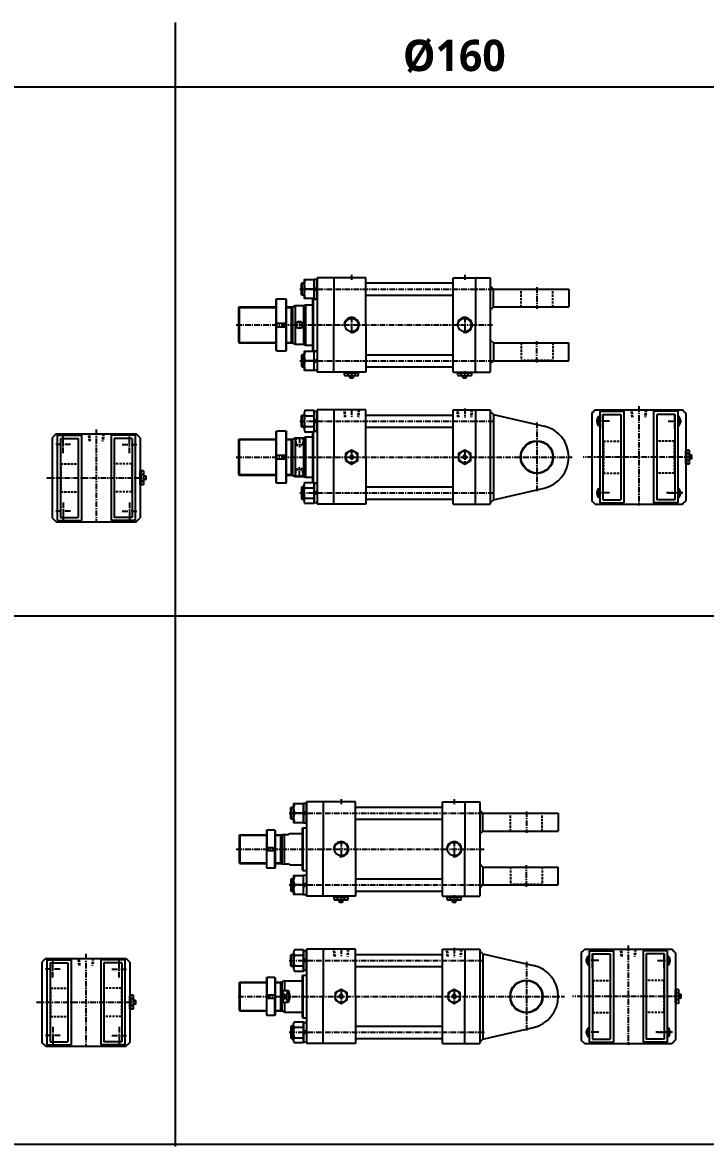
# Model space of a CAD drawing. Extents: x -819 to 8901, y -5 to 4308.
# Drawn here: x 2305 to 3827, y -5 to 2500 of the extents above; entities that cross this region are included whole.
import ezdxf

# ---------------------------------------------------------------- set-up
doc = ezdxf.new("R2010")
doc.units = 0
doc.header["$LTSCALE"] = 10
doc.header["$MEASUREMENT"] = 0
for name, pattern in [('CENTER', [2, 1.25, -0.25, 0.25, -0.25]), ('CENTERX2', [4, 2.5, -0.5, 0.5, -0.5]), ('HIDDEN', [0.375, 0.25, -0.125]), ('HIDDENX2', [0.75, 0.5, -0.25])]:
    doc.linetypes.add(name, pattern=pattern)
doc.layers.get('0').update_dxf_attribs({"linetype": 'CONTINUOUS'})
for name, color, linetype in [('CEN', 1, 'CENTERX2'), ('CENTER', 1, 'CENTER'), ('HID', 2, 'HIDDENX2'), ('ML', 7, 'CONTINUOUS'), ('THIN', 3, 'CONTINUOUS'), ('외형선', 3, 'CONTINUOUS')]:
    doc.layers.add(name, color=color, linetype=linetype)
doc.styles.add('문자', font='romans.shx')

msp = doc.modelspace()

# ---------------------------------------------------------------- linework, layer by layer
for p, q in [((2646.4, -5), (2646.4, 2500.2)), ((8900.8, 2355.7), (-0.5, 2355.7)), ((0, 1177.9), (8901.3, 1177.9)), ((0, 0), (8900.8, 0))]:
    msp.add_line(p, q)
at = {"color": 7, "linetype": 'Continuous'}
for p, q in [((3023, 1714.1), (3023, 1719.1)), ((3023, 1719.1), (3029.3, 1719.1)), ((3024, 1719.1), (3024, 1721.1)), ((3024, 1721.1), (3053.2, 1721.1)), ((3026.2, 1713.1), (3051, 1713.1)), ((3029.3, 1719.1), (3054.2, 1719.1)), ((3030.8, 1714.1), (3030.8, 1719.1)), ((3034.6, 1713.3), (3034.6, 1713.3)), ((3034.6, 1708.6), (3034.6, 1713.1)), ((3034.6, 1708.6), (3035.1, 1708.1)), ((3042.6, 1708.6), (3034.6, 1708.6)), ((3035.1, 1708.1), (3042.1, 1708.1)), ((3042.6, 1708.6), (3042.1, 1708.1)), ((3042.6, 1708.6), (3042.6, 1713.1)), ((3046.4, 1714.1), (3046.4, 1719.1)), ((3053.2, 1719.1), (3053.2, 1721.1)), ((3054.2, 1714.1), (3054.2, 1719.1)), ((3275, 1714.1), (3275, 1719.1)), ((3275, 1719.1), (3281.3, 1719.1)), ((3276, 1719.1), (3276, 1721.1)), ((3276, 1721.1), (3305.2, 1721.1)), ((3278.2, 1713.1), (3303, 1713.1)), ((3281.3, 1719.1), (3306.2, 1719.1)), ((3282.8, 1714.1), (3282.8, 1719.1)), ((3286.6, 1713.3), (3286.6, 1713.3)), ((3286.6, 1708.6), (3286.6, 1713.1)), ((3286.6, 1708.6), (3287.1, 1708.1)), ((3294.6, 1708.6), (3286.6, 1708.6)), ((3287.1, 1708.1), (3294.1, 1708.1)), ((3294.6, 1708.6), (3294.1, 1708.1)), ((3294.6, 1708.6), (3294.6, 1713.1)), ((3298.4, 1714.1), (3298.4, 1719.1)), ((3305.2, 1719.1), (3305.2, 1721.1)), ((3306.2, 1714.1), (3306.2, 1719.1)), ((3783.6, 1517), (3783.6, 1546.2)), ((3785.6, 1546.2), (3783.6, 1546.2)), ((3790.6, 1547.2), (3785.6, 1547.2)), ((3785.6, 1522.3), (3785.6, 1547.2)), ((3790.6, 1539.4), (3785.6, 1539.4)), ((3791.6, 1519.2), (3791.6, 1544)), ((3796.1, 1535.6), (3791.6, 1535.6)), ((3796.1, 1535.6), (3796.6, 1535.1)), ((3796.1, 1535.6), (3796.1, 1527.6)), ((3796.6, 1528.1), (3796.6, 1535.1)), ((3785.6, 1517), (3783.6, 1517)), ((3790.6, 1523.8), (3785.6, 1523.8)), ((3785.6, 1516), (3785.6, 1522.3)), ((3790.6, 1516), (3785.6, 1516)), ((3791.3, 1527.6), (3791.3, 1527.6)), ((3796.1, 1527.6), (3791.6, 1527.6)), ((3796.1, 1527.6), (3796.6, 1528.1)), ((2567.4, 1470.7), (2567.4, 1499.9)), ((2569.4, 1499.9), (2567.4, 1499.9)), ((2574.5, 1500.9), (2569.4, 1500.9)), ((2569.4, 1476), (2569.4, 1500.9)), ((2574.5, 1493.1), (2569.4, 1493.1)), ((2575.2, 1481.3), (2575.2, 1481.3)), ((2575.4, 1472.9), (2575.4, 1497.7)), ((2579.9, 1489.3), (2575.4, 1489.3)), ((2579.9, 1481.3), (2575.4, 1481.3)), ((2579.9, 1489.3), (2580.4, 1488.8)), ((2579.9, 1489.3), (2579.9, 1481.3)), ((2579.9, 1481.3), (2580.4, 1481.8)), ((2580.4, 1481.8), (2580.4, 1488.8)), ((2569.4, 1470.7), (2567.4, 1470.7)), ((2574.5, 1477.5), (2569.4, 1477.5)), ((2569.4, 1469.7), (2569.4, 1476)), ((2574.5, 1469.7), (2569.4, 1469.7)), ((3000.5, 550.9), (3000.5, 552.9)), ((3000.5, 552.9), (3029.6, 552.9)), ((3029.6, 550.9), (3029.6, 552.9)), ((3252.5, 550.9), (3252.5, 552.9)), ((3252.5, 552.9), (3281.6, 552.9)), ((3281.6, 550.9), (3281.6, 552.9)), ((2999.5, 545.9), (2999.5, 550.9)), ((2999.5, 550.9), (3005.8, 550.9)), ((3002.6, 544.9), (3027.5, 544.9)), ((3005.8, 550.9), (3030.6, 550.9)), ((3007.3, 545.9), (3007.3, 550.9)), ((3011.1, 545.1), (3011.1, 545.1)), ((3011.1, 540.4), (3011.1, 544.9)), ((3011.1, 540.4), (3011.6, 539.9)), ((3019.1, 540.4), (3011.1, 540.4)), ((3011.6, 539.9), (3018.6, 539.9)), ((3019.1, 540.4), (3018.6, 539.9)), ((3019.1, 540.4), (3019.1, 544.9)), ((3022.9, 545.9), (3022.9, 550.9)), ((3030.6, 545.9), (3030.6, 550.9)), ((3251.5, 545.9), (3251.5, 550.9)), ((3251.5, 550.9), (3257.8, 550.9)), ((3254.6, 544.9), (3279.5, 544.9)), ((3257.8, 550.9), (3282.6, 550.9)), ((3259.3, 545.9), (3259.3, 550.9)), ((3263.1, 545.1), (3263.1, 545.1)), ((3263.1, 540.4), (3263.1, 544.9)), ((3263.1, 540.4), (3263.6, 539.9)), ((3271.1, 540.4), (3263.1, 540.4)), ((3263.6, 539.9), (3270.6, 539.9)), ((3271.1, 540.4), (3270.6, 539.9)), ((3271.1, 540.4), (3271.1, 544.9)), ((3274.9, 545.9), (3274.9, 550.9)), ((3282.6, 545.9), (3282.6, 550.9)), ((2544.4, 301.9), (2544.4, 331)), ((2546.4, 331), (2544.4, 331)), ((2551.5, 332), (2546.4, 332)), ((2546.4, 307.2), (2546.4, 332)), ((2552.4, 304), (2552.4, 328.9)), ((3760.1, 314.9), (3760.1, 344.1)), ((3762.1, 344.1), (3760.1, 344.1)), ((3767.1, 345.1), (3762.1, 345.1)), ((3762.1, 320.2), (3762.1, 345.1)), ((3767.1, 337.3), (3762.1, 337.3)), ((3768.1, 317.1), (3768.1, 341.9)), ((3772.6, 333.5), (3768.1, 333.5)), ((3772.6, 333.5), (3773.1, 333)), ((3772.6, 333.5), (3772.6, 325.5)), ((3772.6, 325.5), (3773.1, 326)), ((3773.1, 326), (3773.1, 333)), ((2546.4, 301.9), (2544.4, 301.9)), ((2551.5, 324.2), (2546.4, 324.2)), ((2551.5, 308.6), (2546.4, 308.6)), ((2546.4, 300.9), (2546.4, 307.2)), ((2551.5, 300.9), (2546.4, 300.9)), ((2552.2, 312.4), (2552.2, 312.4)), ((2556.9, 320.4), (2552.4, 320.4)), ((2556.9, 312.4), (2552.4, 312.4)), ((2556.9, 320.4), (2557.4, 319.9)), ((2556.9, 320.4), (2556.9, 312.4)), ((2556.9, 312.4), (2557.4, 312.9)), ((2557.4, 312.9), (2557.4, 319.9)), ((3762.1, 314.9), (3760.1, 314.9)), ((3767.1, 321.7), (3762.1, 321.7)), ((3762.1, 313.9), (3762.1, 320.2)), ((3767.1, 313.9), (3762.1, 313.9)), ((3767.8, 325.5), (3767.8, 325.5)), ((3772.6, 325.5), (3768.1, 325.5))]:
    msp.add_line(p, q, dxfattribs=at)
for points in [[(3025.1, 1523.8), (3038.6, 1516), (3052.1, 1523.8), (3052.1, 1539.4), (3038.6, 1547.2), (3025.1, 1539.4)], [(3037.1, 1534.1), (3035.7, 1531.6), (3037.1, 1529.1), (3040, 1529.1), (3041.5, 1531.6), (3040, 1534.1)], [(3277.1, 1523.8), (3290.6, 1516), (3304.1, 1523.8), (3304.1, 1539.4), (3290.6, 1547.2), (3277.1, 1539.4)], [(3289.1, 1534.1), (3287.7, 1531.6), (3289.1, 1529.1), (3292, 1529.1), (3293.5, 1531.6), (3292, 1534.1)], [(3001.6, 321.7), (3015.1, 313.9), (3028.6, 321.7), (3028.6, 337.3), (3015.1, 345.1), (3001.6, 337.3)], [(3013.6, 332), (3012.2, 329.5), (3013.6, 327), (3016.5, 327), (3017.9, 329.5), (3016.5, 332)], [(3253.6, 321.7), (3267.1, 313.9), (3280.6, 321.7), (3280.6, 337.3), (3267.1, 345.1), (3253.6, 337.3)], [(3265.6, 332), (3264.2, 329.5), (3265.6, 327), (3268.5, 327), (3269.9, 329.5), (3268.5, 332)]]:
    msp.add_lwpolyline(points, close=True, dxfattribs=at)
for centre, radius in [((3038.6, 1531.6), 13.5), ((3038.6, 1531.6), 3.5), ((3290.6, 1531.6), 13.5), ((3290.6, 1531.6), 3.5), ((3015.1, 329.5), 13.5), ((3015.1, 329.5), 3.5), ((3267.1, 329.5), 13.5), ((3267.1, 329.5), 3.5)]:
    msp.add_circle(centre, radius, dxfattribs=at)
for centre, radius, start, end in [((3026.2, 1718.7), 5.62, 235.6158, 270), ((3026.9, 1721.3), 8.22, 241.7006, 298.2994), ((3038.6, 1744.4), 31.3, 255.6172, 270.0141), ((3038.6, 1744.4), 31.3, 269.9859, 284.3828), ((3050.3, 1721.3), 8.22, 241.7006, 298.2994), ((3278.2, 1718.7), 5.62, 235.6158, 270), ((3278.9, 1721.3), 8.22, 241.7006, 298.2994), ((3290.6, 1744.4), 31.3, 255.6172, 270.0141), ((3290.6, 1744.4), 31.3, 269.9859, 284.3828), ((3302.3, 1721.3), 8.22, 241.7006, 298.2994), ((3783.4, 1543.3), 8.22, 331.7006, 28.2994), ((3760.3, 1531.6), 31.3, 359.9859, 14.3828), ((3760.3, 1531.6), 31.3, 345.6172, 0.0141), ((3783.4, 1519.9), 8.22, 331.7006, 28.2994), ((3786, 1519.2), 5.62, 325.6158, 0), ((2567.2, 1497), 8.22, 331.7006, 28.2994), ((2544.1, 1485.3), 31.3, 359.9859, 14.3828), ((2544.1, 1485.3), 31.3, 345.6172, 0.0141), ((2567.2, 1473.6), 8.22, 331.7006, 28.2994), ((2569.8, 1472.9), 5.62, 325.6158, 0), ((3002.6, 550.5), 5.62, 235.6158, 270), ((3003.4, 553.1), 8.22, 241.7006, 298.2994), ((3015, 576.2), 31.3, 255.6172, 270.0141), ((3015.1, 576.2), 31.3, 269.9859, 284.3828), ((3026.7, 553.1), 8.22, 241.7006, 298.2994), ((3254.6, 550.5), 5.62, 235.6158, 270), ((3255.4, 553.1), 8.22, 241.7006, 298.2994), ((3267, 576.2), 31.3, 255.6172, 270.0141), ((3267.1, 576.2), 31.3, 269.9859, 284.3828), ((3278.7, 553.1), 8.22, 241.7006, 298.2994), ((2544.2, 328.1), 8.22, 331.7006, 28.2994), ((3759.9, 341.2), 8.22, 331.7006, 28.2994), ((3736.7, 329.5), 31.3, 359.9859, 14.3828), ((3736.7, 329.5), 31.3, 345.6172, 0.0141), ((2521.1, 316.4), 31.3, 359.9859, 14.3828), ((2521.1, 316.4), 31.3, 345.6172, 0.0141), ((2544.2, 304.7), 8.22, 331.7006, 28.2994), ((2546.8, 304), 5.62, 325.6158, 0), ((3759.9, 317.8), 8.22, 331.7006, 28.2994), ((3762.5, 317.1), 5.62, 325.6158, 0)]:
    msp.add_arc(centre, radius, start, end, dxfattribs=at)
at = {"layer": 'CEN', "color": 1, "linetype": 'CENTER'}
for p, q in [((3451.6, 1910.1), (3451.6, 1862.1)), ((3451.6, 1742.1), (3451.6, 1790.1)), ((3451.6, 1608.4), (3451.6, 1454.8)), ((3428.1, 741.9), (3428.1, 693.9)), ((3428.1, 573.9), (3428.1, 621.9)), ((3428.1, 406.3), (3428.1, 252.7))]:
    msp.add_line(p, q, dxfattribs=at)
at = {"layer": 'CEN', "color": 1, "linetype": 'CENTER', "ltscale": 1.5}
for p, q in [((3776.9, 1451.6), (3740.3, 1451.6)), ((3753.4, 249.5), (3716.8, 249.5))]:
    msp.add_line(p, q, dxfattribs=at)
at = {"layer": 'CENTER'}
for p, q in [((3598.6, 1594.6), (3598.6, 1628.6)), ((3758.6, 1594.6), (3758.6, 1628.6)), ((3613.3, 1611.6), (3583.9, 1611.6)), ((3743.9, 1611.6), (3773.3, 1611.6)), ((2411.9, 1559.3), (2379, 1559.3)), ((2395.4, 1540.3), (2395.4, 1578.2)), ((2527, 1559.3), (2559.9, 1559.3)), ((2543.4, 1540.3), (2543.4, 1578.2)), ((3598.6, 1468.6), (3598.6, 1434.6)), ((3758.6, 1468.6), (3758.6, 1434.6)), ((2395.4, 1430.2), (2395.4, 1392.3)), ((2543.4, 1430.2), (2543.4, 1392.3)), ((3613.3, 1451.6), (3583.9, 1451.6)), ((3743.9, 1451.6), (3773.3, 1451.6)), ((2411.9, 1411.3), (2379, 1411.3)), ((2527, 1411.3), (2559.9, 1411.3)), ((3575.1, 392.5), (3575.1, 426.5)), ((3735.1, 392.5), (3735.1, 426.5)), ((2520.4, 371.5), (2520.4, 409.4)), ((3589.8, 409.5), (3560.4, 409.5)), ((3720.4, 409.5), (3749.8, 409.5)), ((2504, 390.4), (2536.9, 390.4)), ((2372.4, 261.4), (2372.4, 223.5)), ((2520.4, 261.4), (2520.4, 223.5)), ((3575.1, 266.5), (3575.1, 232.5)), ((3735.1, 266.5), (3735.1, 232.5)), ((2388.9, 242.4), (2356, 242.4)), ((2504, 242.4), (2536.9, 242.4)), ((3589.8, 249.5), (3560.4, 249.5)), ((3720.4, 249.5), (3749.8, 249.5))]:
    msp.add_line(p, q, dxfattribs=at)
at = {"layer": 'HID'}
for p, q in [((3415.1, 1906.1), (3416.1, 1905.1)), ((3487.1, 1905.1), (3416.1, 1905.1)), ((3416.1, 1866.1), (3416.1, 1905.1)), ((3488.1, 1906.1), (3487.1, 1905.1)), ((3487.1, 1866.1), (3487.1, 1905.1)), ((3488.1, 1866.1), (3487.1, 1865.1)), ((3416.1, 1786.1), (3416.1, 1747.1)), ((3487.1, 1786.1), (3487.1, 1747.1)), ((3415.1, 1746.1), (3416.1, 1747.1)), ((3487.1, 1747.1), (3416.1, 1747.1)), ((3488.1, 1746.1), (3487.1, 1747.1)), ((3023.6, 1620.6), (3022, 1636.6)), ((3025.2, 1620.6), (3023.6, 1636.6)), ((3053.6, 1636.6), (3052, 1620.6)), ((3055.2, 1636.6), (3053.6, 1620.6)), ((3275.6, 1620.6), (3274, 1636.6)), ((3277.2, 1620.6), (3275.6, 1636.6)), ((3305.6, 1636.6), (3304, 1620.6)), ((3307.2, 1636.6), (3305.6, 1620.6)), ((3663.6, 1620.6), (3662, 1636.6)), ((3665.2, 1620.6), (3663.6, 1636.6)), ((3693.6, 1636.6), (3692, 1620.6)), ((3695.2, 1636.6), (3693.6, 1620.6)), ((2454.4, 1567.3), (2452.8, 1583.3)), ((2456, 1567.3), (2454.4, 1583.3)), ((2484.4, 1583.3), (2482.8, 1567.3)), ((2486, 1583.3), (2484.4, 1567.3)), ((2914.1, 1574.6), (2914.6, 1574.1)), ((2914.6, 1574.1), (2914.6, 1559.6)), ((2914.6, 1574.1), (2929.6, 1574.1)), ((2914.6, 1559.6), (2929.6, 1559.6)), ((2914.6, 1559.6), (2922.1, 1555.3)), ((2929.6, 1559.6), (2922.1, 1555.3)), ((2929.6, 1574.1), (2930.1, 1574.6)), ((2929.6, 1574.1), (2929.6, 1559.6)), ((3598.6, 1568.1), (3599.6, 1567.1)), ((3599.6, 1567.1), (3599.6, 1496.1)), ((3599.6, 1567.1), (3638.6, 1567.1)), ((3757.6, 1567.1), (3718.6, 1567.1)), ((3758.6, 1568.1), (3757.6, 1567.1)), ((3757.6, 1567.1), (3757.6, 1496.1)), ((2389.4, 1517.8), (2390.4, 1516.8)), ((2390.4, 1516.8), (2390.4, 1453.8)), ((2390.4, 1516.8), (2429.4, 1516.8)), ((2509.4, 1517.8), (2508.4, 1516.8)), ((2548.4, 1516.8), (2509.4, 1516.8)), ((2549.4, 1517.8), (2548.4, 1516.8)), ((2548.4, 1516.8), (2548.4, 1453.8)), ((2914.6, 1503.6), (2922.1, 1507.9)), ((2914.6, 1489.1), (2914.6, 1503.6)), ((2914.6, 1503.6), (2929.6, 1503.6)), ((2929.6, 1503.6), (2922.1, 1507.9)), ((2929.6, 1489.1), (2929.6, 1503.6)), ((2914.1, 1488.6), (2914.6, 1489.1)), ((2914.6, 1489.1), (2929.6, 1489.1)), ((2929.6, 1489.1), (2930.1, 1488.6)), ((3598.6, 1495.1), (3599.6, 1496.1)), ((3599.6, 1496.1), (3638.6, 1496.1)), ((3757.6, 1496.1), (3718.6, 1496.1)), ((3758.6, 1495.1), (3757.6, 1496.1)), ((2389.4, 1452.8), (2390.4, 1453.8)), ((2390.4, 1453.8), (2429.4, 1453.8)), ((2548.4, 1453.8), (2509.4, 1453.8)), ((2549.4, 1452.8), (2548.4, 1453.8)), ((3391.6, 737.9), (3392.6, 736.9)), ((3463.6, 736.9), (3392.6, 736.9)), ((3392.6, 697.9), (3392.6, 736.9)), ((3464.6, 737.9), (3463.6, 736.9)), ((3463.6, 697.9), (3463.6, 736.9)), ((3392.6, 617.9), (3392.6, 578.9)), ((3463.6, 617.9), (3463.6, 578.9)), ((3391.6, 577.9), (3392.6, 578.9)), ((3463.6, 578.9), (3392.6, 578.9)), ((3464.6, 577.9), (3463.6, 578.9)), ((3000.1, 418.5), (2998.5, 434.5)), ((3001.7, 418.5), (3000.1, 434.5)), ((3030.1, 434.5), (3028.5, 418.5)), ((3031.7, 434.5), (3030.1, 418.5)), ((3252.1, 418.5), (3250.5, 434.5)), ((3253.7, 418.5), (3252.1, 434.5)), ((3282.1, 434.5), (3280.5, 418.5)), ((3283.7, 434.5), (3282.1, 418.5)), ((3640.1, 418.5), (3638.5, 434.5)), ((3641.7, 418.5), (3640.1, 434.5)), ((3670.1, 434.5), (3668.5, 418.5)), ((3671.7, 434.5), (3670.1, 418.5)), ((2431.4, 398.4), (2429.8, 414.4)), ((2433, 398.4), (2431.4, 414.4)), ((2461.4, 414.4), (2459.8, 398.4)), ((2463, 414.4), (2461.4, 398.4)), ((3575.1, 366), (3576.1, 365)), ((3576.1, 365), (3576.1, 294)), ((3576.1, 365), (3615.1, 365)), ((3734.1, 365), (3695.1, 365)), ((3735.1, 366), (3734.1, 365)), ((3734.1, 365), (3734.1, 294)), ((2366.4, 348.9), (2367.4, 347.9)), ((2367.4, 347.9), (2367.4, 284.9)), ((2367.4, 347.9), (2406.4, 347.9)), ((2525.4, 347.9), (2486.4, 347.9)), ((2526.4, 348.9), (2525.4, 347.9)), ((2525.4, 347.9), (2525.4, 284.9)), ((2366.4, 283.9), (2367.4, 284.9)), ((2367.4, 284.9), (2406.4, 284.9)), ((2525.4, 284.9), (2486.4, 284.9)), ((2526.4, 283.9), (2525.4, 284.9)), ((3575.1, 293), (3576.1, 294)), ((3576.1, 294), (3615.1, 294)), ((3734.1, 294), (3695.1, 294)), ((3735.1, 293), (3734.1, 294))]:
    msp.add_line(p, q, dxfattribs=at)
at = {"layer": 'HID', "color": 6, "linetype": 'HIDDEN', "ltscale": 1.5}
msp.add_line((3464.6, 697.9), (3463.6, 696.9), dxfattribs=at)
at = {"layer": 'ML'}
for p, q in [((2961.6, 1931.1), (2961.6, 1721.1)), ((2998.6, 1931.1), (2961.6, 1931.1)), ((2961.6, 1931.1), (2961.6, 1931.1)), ((3070.6, 1931.1), (2998.6, 1931.1)), ((2998.6, 1931.1), (2998.6, 1826.1)), ((3070.6, 1826.1), (3070.6, 1931.1)), ((3264.6, 1826.1), (3264.6, 1931.1)), ((3264.6, 1931.1), (3314.6, 1931.1)), ((3314.6, 1931.1), (3314.6, 1826.1)), ((3314.6, 1931.1), (3347.6, 1931.1)), ((3347.6, 1931.1), (3347.6, 1721.1)), ((2928.2, 1892.6), (2928.2, 1919.6)), ((2954.8, 1906.1), (2934.6, 1906.1)), ((2954.8, 1911.4), (2961.6, 1904.6)), ((2954.8, 1907.6), (2961.6, 1900.8)), ((3070.6, 1919.6), (3264.6, 1919.6)), ((3347.6, 1913.1), (3354.6, 1906.1)), ((3354.6, 1906.1), (3522.6, 1906.1)), ((3354.6, 1866.1), (3354.6, 1906.1)), ((3522.6, 1906.1), (3522.6, 1866.1)), ((2869.8, 1882.6), (2870.8, 1883.6)), ((2869.8, 1882.6), (2869.8, 1769.6)), ((2892.8, 1883.6), (2870.8, 1883.6)), ((2870.8, 1830.1), (2870.8, 1883.6)), ((2892.8, 1830.1), (2892.8, 1883.6)), ((2892.8, 1883.6), (2893.8, 1882.6)), ((2893.8, 1769.6), (2893.8, 1882.6)), ((2951.6, 1882.1), (2953.1, 1883.6)), ((2951.6, 1882.1), (2951.9, 1882.4)), ((2951.6, 1882.1), (2951.6, 1770.1)), ((2953.1, 1883.6), (2953.1, 1768.6)), ((2953.1, 1883.6), (2961.6, 1883.6)), ((2954.8, 1883.6), (2961.6, 1883.6)), ((3070.6, 1892.6), (3264.6, 1892.6)), ((2786.6, 1864.6), (2788.1, 1866.1)), ((2786.6, 1864.6), (2786.6, 1787.6)), ((2788.1, 1866.1), (2788.1, 1786.1)), ((2788.1, 1866.1), (2869.8, 1866.1)), ((2893.8, 1866.1), (2906.6, 1866.1)), ((2903.6, 1866.1), (2903.6, 1786.1)), ((2903.6, 1865.1), (2905.3, 1866.1)), ((2906.6, 1866.1), (2912.6, 1869.1)), ((2906.6, 1866.1), (2906.6, 1786.1)), ((2912.6, 1869.1), (2912.6, 1783.1)), ((2912.6, 1869.1), (2931.6, 1869.1)), ((2931.6, 1869.1), (2935.6, 1871.1)), ((2931.6, 1869.1), (2931.6, 1783.1)), ((2935.6, 1871.1), (2935.6, 1781.1)), ((2935.6, 1871.1), (2951.6, 1871.1)), ((3347.6, 1859.1), (3354.6, 1866.1)), ((3354.6, 1866.1), (3522.6, 1866.1)), ((2869.8, 1830.1), (2893.8, 1830.1)), ((2869.8, 1822.1), (2893.8, 1822.1)), ((2870.8, 1768.6), (2870.8, 1822.1)), ((2892.8, 1768.6), (2892.8, 1822.1)), ((2998.6, 1721.1), (2998.6, 1826.1)), ((3070.6, 1826.1), (3070.6, 1721.1)), ((3264.6, 1721.1), (3264.6, 1826.1)), ((3314.6, 1721.1), (3314.6, 1826.1)), ((2786.6, 1787.6), (2788.1, 1786.1)), ((2788.1, 1786.1), (2869.8, 1786.1)), ((2893.8, 1786.1), (2906.6, 1786.1)), ((2903.6, 1787.1), (2905.3, 1786.1)), ((2906.6, 1786.1), (2912.6, 1783.1)), ((2912.6, 1783.1), (2931.6, 1783.1)), ((2931.6, 1783.1), (2935.6, 1781.1)), ((2935.6, 1781.1), (2951.6, 1781.1)), ((3347.6, 1793.1), (3354.6, 1786.1)), ((3354.6, 1786.1), (3522.6, 1786.1)), ((3354.6, 1786.1), (3354.6, 1746.1)), ((3522.6, 1746.1), (3522.6, 1786.1)), ((2870.8, 1768.6), (2869.8, 1769.6)), ((2870.8, 1768.6), (2892.8, 1768.6)), ((2892.8, 1768.6), (2893.8, 1769.6)), ((2928.2, 1759.6), (2928.2, 1732.6)), ((2951.6, 1770.1), (2953.1, 1768.6)), ((2953.1, 1768.6), (2961.6, 1768.6)), ((3070.6, 1759.6), (3264.6, 1759.6)), ((2954.8, 1746.1), (2934.6, 1746.1)), ((2954.8, 1744.6), (2961.6, 1751.4)), ((2954.8, 1740.8), (2961.6, 1747.6)), ((3070.6, 1732.6), (3264.6, 1732.6)), ((3347.6, 1739.1), (3354.6, 1746.1)), ((3354.6, 1746.1), (3522.6, 1746.1)), ((2998.6, 1721.1), (2961.6, 1721.1)), ((3070.6, 1721.1), (2998.6, 1721.1)), ((3264.6, 1721.1), (3314.6, 1721.1)), ((3314.6, 1721.1), (3347.6, 1721.1)), ((2932.8, 1629.3), (2932.8, 1593.8)), ((2998.6, 1636.6), (2961.6, 1636.6)), ((2961.6, 1636.6), (2961.6, 1636.6)), ((2961.6, 1636.6), (2961.6, 1426.6)), ((3070.6, 1636.6), (2998.6, 1636.6)), ((2998.6, 1636.6), (2998.6, 1531.6)), ((3070.6, 1531.6), (3070.6, 1636.6)), ((3264.6, 1636.6), (3314.6, 1636.6)), ((3264.6, 1531.6), (3264.6, 1636.6)), ((3314.6, 1636.6), (3314.6, 1531.6)), ((3314.6, 1636.6), (3347.6, 1636.6)), ((3347.6, 1636.6), (3347.6, 1426.6)), ((3347.6, 1633.6), (3354.6, 1626.6)), ((3573.6, 1628.7), (3573.6, 1434.5)), ((3581.5, 1636.6), (3775.7, 1636.6)), ((3591.6, 1633.6), (3591.6, 1429.6)), ((3591.6, 1633.6), (3645.6, 1633.6)), ((3645.6, 1633.6), (3645.6, 1429.6)), ((3711.6, 1633.6), (3711.6, 1429.6)), ((3765.6, 1633.6), (3711.6, 1633.6)), ((3765.6, 1633.6), (3765.6, 1429.6)), ((3783.6, 1628.7), (3783.6, 1434.5)), ((2928.2, 1598.1), (2928.2, 1625.1)), ((2934.6, 1623.4), (2954.8, 1623.4)), ((2954.8, 1616.9), (2961.6, 1610.1)), ((2954.8, 1613.1), (2961.6, 1606.3)), ((3070.6, 1625.1), (3264.6, 1625.1)), ((3354.6, 1626.6), (3354.6, 1436.6)), ((3354.6, 1626.6), (3467.4, 1600.8)), ((3598.6, 1626.6), (3598.6, 1436.6)), ((3598.6, 1626.6), (3638.6, 1626.6)), ((3638.6, 1626.6), (3638.6, 1436.6)), ((3718.6, 1626.6), (3718.6, 1436.6)), ((3758.6, 1626.6), (3718.6, 1626.6)), ((3758.6, 1626.6), (3758.6, 1436.6)), ((2380.3, 1583.3), (2558.6, 1583.3)), ((2382.4, 1580.3), (2382.4, 1390.3)), ((2382.4, 1580.3), (2436.4, 1580.3)), ((2436.4, 1580.3), (2436.4, 1390.3)), ((2556.4, 1580.3), (2502.4, 1580.3)), ((2502.4, 1580.3), (2502.4, 1390.3)), ((2556.4, 1580.3), (2556.4, 1390.3)), ((2869.8, 1588.1), (2870.8, 1589.1)), ((2869.8, 1588.1), (2869.8, 1475.1)), ((2892.8, 1589.1), (2870.8, 1589.1)), ((2870.8, 1535.6), (2870.8, 1589.1)), ((2892.8, 1589.1), (2893.8, 1588.1)), ((2892.8, 1535.6), (2892.8, 1589.1)), ((2893.8, 1475.1), (2893.8, 1588.1)), ((2934.6, 1599.7), (2954.8, 1599.7)), ((2951.6, 1587.6), (2951.9, 1587.9)), ((2951.6, 1587.6), (2951.6, 1475.6)), ((2953.1, 1587.9), (2953.1, 1475.3)), ((2954.8, 1589.1), (2961.6, 1589.1)), ((3070.6, 1598.1), (3264.6, 1598.1)), ((2371.4, 1574.4), (2371.4, 1396.1)), ((2389.4, 1573.3), (2389.4, 1397.3)), ((2389.4, 1573.3), (2429.4, 1573.3)), ((2429.4, 1573.3), (2429.4, 1397.3)), ((2549.4, 1573.3), (2509.4, 1573.3)), ((2509.4, 1573.3), (2509.4, 1397.3)), ((2549.4, 1573.3), (2549.4, 1397.3)), ((2567.4, 1574.4), (2567.4, 1396.1)), ((2786.6, 1570.1), (2788.1, 1571.6)), ((2786.6, 1570.1), (2786.6, 1493.1)), ((2788.1, 1571.6), (2869.8, 1571.6)), ((2788.1, 1571.6), (2788.1, 1491.6)), ((2893.8, 1571.6), (2906.6, 1571.6)), ((2903.6, 1571.6), (2903.6, 1491.6)), ((2903.6, 1570.6), (2905.3, 1571.6)), ((2906.6, 1571.6), (2912.6, 1574.6)), ((2906.6, 1571.6), (2906.6, 1491.6)), ((2912.6, 1574.6), (2931.6, 1574.6)), ((2912.6, 1574.6), (2912.6, 1488.6)), ((2931.6, 1574.6), (2935.6, 1576.6)), ((2931.6, 1574.6), (2931.6, 1488.6)), ((2935.6, 1576.6), (2951.6, 1576.6)), ((2935.6, 1576.6), (2935.6, 1486.6)), ((2869.8, 1535.6), (2893.8, 1535.6)), ((2998.6, 1426.6), (2998.6, 1531.6)), ((3070.6, 1531.6), (3070.6, 1426.6)), ((3264.6, 1426.6), (3264.6, 1531.6)), ((3314.6, 1426.6), (3314.6, 1531.6)), ((2869.8, 1527.6), (2893.8, 1527.6)), ((2870.8, 1474.1), (2870.8, 1527.6)), ((2892.8, 1474.1), (2892.8, 1527.6)), ((2786.6, 1493.1), (2788.1, 1491.6)), ((2788.1, 1491.6), (2869.8, 1491.6)), ((2893.8, 1491.6), (2906.6, 1491.6)), ((2903.6, 1492.6), (2905.3, 1491.6)), ((2906.6, 1491.6), (2912.6, 1488.6)), ((2912.6, 1488.6), (2931.6, 1488.6)), ((2931.6, 1488.6), (2935.6, 1486.6)), ((2935.6, 1486.6), (2951.6, 1486.6)), ((2870.8, 1474.1), (2869.8, 1475.1)), ((2870.8, 1474.1), (2892.8, 1474.1)), ((2892.8, 1474.1), (2893.8, 1475.1)), ((2928.2, 1465.1), (2928.2, 1438.1)), ((2932.8, 1433.8), (2932.8, 1469.3)), ((2934.6, 1463.4), (2954.8, 1463.4)), ((2951.6, 1475.6), (2951.9, 1475.3)), ((2954.8, 1474.1), (2961.6, 1474.1)), ((2954.8, 1450.1), (2961.6, 1456.9)), ((2954.8, 1446.3), (2961.6, 1453.1)), ((3070.6, 1465.1), (3264.6, 1465.1)), ((3354.6, 1436.6), (3467.4, 1462.4)), ((2934.6, 1439.7), (2954.8, 1439.7)), ((3070.6, 1438.1), (3264.6, 1438.1)), ((3347.6, 1429.6), (3354.6, 1436.6)), ((3591.6, 1429.6), (3645.6, 1429.6)), ((3598.6, 1436.6), (3638.6, 1436.6)), ((3765.6, 1429.6), (3711.6, 1429.6)), ((3758.6, 1436.6), (3718.6, 1436.6)), ((2998.6, 1426.6), (2961.6, 1426.6)), ((3070.6, 1426.6), (2998.6, 1426.6)), ((3264.6, 1426.6), (3314.6, 1426.6)), ((3314.6, 1426.6), (3347.6, 1426.6)), ((3581.5, 1426.6), (3775.7, 1426.6)), ((2380.3, 1387.3), (2558.6, 1387.3)), ((2382.4, 1390.3), (2436.4, 1390.3)), ((2389.4, 1397.3), (2429.4, 1397.3)), ((2556.4, 1390.3), (2502.4, 1390.3)), ((2549.4, 1397.3), (2509.4, 1397.3)), ((2938.1, 762.9), (2938.1, 552.9)), ((2975.1, 762.9), (2938.1, 762.9)), ((2938.1, 762.9), (2938.1, 762.9)), ((3047.1, 762.9), (2975.1, 762.9)), ((2975.1, 762.9), (2975.1, 657.9)), ((3047.1, 657.9), (3047.1, 762.9)), ((3241.1, 657.9), (3241.1, 762.9)), ((3241.1, 762.9), (3291.1, 762.9)), ((3291.1, 762.9), (3291.1, 657.9)), ((3291.1, 762.9), (3324.1, 762.9)), ((3324.1, 762.9), (3324.1, 552.9)), ((2904.7, 724.4), (2904.7, 751.4)), ((2931.3, 737.9), (2911.1, 737.9)), ((2931.3, 743.2), (2938.1, 736.4)), ((2931.3, 739.4), (2938.1, 732.6)), ((3047.1, 751.4), (3241.1, 751.4)), ((3324.1, 744.9), (3331.1, 737.9)), ((3331.1, 737.9), (3499.1, 737.9)), ((3331.1, 697.9), (3331.1, 737.9)), ((3499.1, 737.9), (3499.1, 697.9)), ((2928.1, 703.9), (2929.6, 705.4)), ((2928.1, 703.9), (2928.1, 611.9)), ((2929.6, 705.4), (2929.6, 610.4)), ((2929.6, 705.4), (2938.1, 705.4)), ((3047.1, 724.4), (3241.1, 724.4)), ((2788.1, 688.4), (2789.6, 689.9)), ((2788.1, 688.4), (2788.1, 627.4)), ((2789.6, 689.9), (2789.6, 625.9)), ((2789.6, 689.9), (2848.6, 689.9)), ((2848.6, 698.9), (2849.6, 699.9)), ((2848.6, 698.9), (2848.6, 616.9)), ((2867.6, 699.9), (2849.6, 699.9)), ((2849.6, 699.9), (2849.6, 661.4)), ((2867.6, 699.9), (2867.6, 661.4)), ((2867.6, 699.9), (2868.6, 698.9)), ((2868.6, 616.9), (2868.6, 698.9)), ((2868.6, 689.9), (2883.1, 689.9)), ((2880.1, 689.9), (2880.1, 625.9)), ((2880.1, 688.9), (2881.8, 689.9)), ((2883.1, 690.4), (2883.1, 625.4)), ((2883.1, 690.4), (2898.1, 690.4)), ((2889.1, 625.4), (2889.1, 690.4)), ((2898.1, 690.4), (2901.1, 692.9)), ((2901.1, 692.9), (2928.1, 692.9)), ((3324.1, 690.9), (3331.1, 697.9)), ((3331.1, 697.9), (3499.1, 697.9)), ((2848.6, 661.4), (2868.6, 661.4)), ((2848.6, 654.4), (2868.6, 654.4)), ((2849.6, 615.9), (2849.6, 654.4)), ((2867.6, 615.9), (2867.6, 654.4)), ((2975.1, 552.9), (2975.1, 657.9)), ((3047.1, 657.9), (3047.1, 552.9)), ((3241.1, 552.9), (3241.1, 657.9)), ((3291.1, 552.9), (3291.1, 657.9)), ((2788.1, 627.4), (2789.6, 625.9)), ((2880.1, 626.9), (2881.8, 625.9)), ((2789.6, 625.9), (2848.6, 625.9)), ((2848.6, 616.9), (2849.6, 615.9)), ((2849.6, 615.9), (2867.6, 615.9)), ((2867.6, 615.9), (2868.6, 616.9)), ((2868.6, 625.9), (2883.1, 625.9)), ((2883.1, 625.4), (2898.1, 625.4)), ((2898.1, 625.4), (2901.1, 622.9)), ((2901.1, 622.9), (2928.1, 622.9)), ((2928.1, 611.9), (2929.6, 610.4)), ((2929.6, 610.4), (2938.1, 610.4)), ((3324.1, 624.9), (3331.1, 617.9)), ((3331.1, 617.9), (3499.1, 617.9)), ((3331.1, 617.9), (3331.1, 577.9)), ((3499.1, 577.9), (3499.1, 617.9)), ((2904.7, 591.4), (2904.7, 564.4)), ((2931.3, 577.9), (2911.1, 577.9)), ((2931.3, 576.4), (2938.1, 583.2)), ((2931.3, 572.6), (2938.1, 579.4)), ((3047.1, 591.4), (3241.1, 591.4)), ((3324.1, 570.9), (3331.1, 577.9)), ((3331.1, 577.9), (3499.1, 577.9)), ((2975.1, 552.9), (2938.1, 552.9)), ((3047.1, 552.9), (2975.1, 552.9)), ((3047.1, 564.4), (3241.1, 564.4)), ((3241.1, 552.9), (3291.1, 552.9)), ((3291.1, 552.9), (3324.1, 552.9)), ((2909.3, 427.2), (2909.3, 391.7)), ((2975.1, 434.5), (2938.1, 434.5)), ((2938.1, 434.5), (2938.1, 434.5)), ((2938.1, 434.5), (2938.1, 224.5)), ((3047.1, 434.5), (2975.1, 434.5)), ((2975.1, 434.5), (2975.1, 329.5)), ((3047.1, 329.5), (3047.1, 434.5)), ((3241.1, 434.5), (3291.1, 434.5)), ((3241.1, 329.5), (3241.1, 434.5)), ((3291.1, 434.5), (3291.1, 329.5)), ((3291.1, 434.5), (3324.1, 434.5)), ((3324.1, 434.5), (3324.1, 224.5)), ((3324.1, 431.5), (3331.1, 424.5)), ((3550.1, 426.6), (3550.1, 232.4)), ((3558, 434.5), (3752.2, 434.5)), ((3568.1, 431.5), (3568.1, 227.5)), ((3568.1, 431.5), (3622.1, 431.5)), ((3622.1, 431.5), (3622.1, 227.5)), ((3688.1, 431.5), (3688.1, 227.5)), ((3742.1, 431.5), (3688.1, 431.5)), ((3742.1, 431.5), (3742.1, 227.5)), ((3760.1, 426.6), (3760.1, 232.4)), ((2348.4, 405.6), (2348.4, 227.3)), ((2357.3, 414.4), (2535.6, 414.4)), ((2359.4, 411.4), (2359.4, 221.4)), ((2359.4, 411.4), (2413.4, 411.4)), ((2366.4, 404.4), (2366.4, 228.4)), ((2366.4, 404.4), (2406.4, 404.4)), ((2406.4, 404.4), (2406.4, 228.4)), ((2413.4, 411.4), (2413.4, 221.4)), ((2533.4, 411.4), (2479.4, 411.4)), ((2479.4, 411.4), (2479.4, 221.4)), ((2526.4, 404.4), (2486.4, 404.4)), ((2486.4, 404.4), (2486.4, 228.4)), ((2526.4, 404.4), (2526.4, 228.4)), ((2533.4, 411.4), (2533.4, 221.4)), ((2544.4, 405.6), (2544.4, 227.3)), ((2904.7, 396), (2904.7, 423)), ((2911.1, 421.3), (2931.3, 421.3)), ((2931.3, 414.8), (2938.1, 408)), ((2931.3, 411), (2938.1, 404.2)), ((3047.1, 423), (3241.1, 423)), ((3331.1, 424.5), (3443.9, 398.7)), ((3331.1, 424.5), (3331.1, 234.5)), ((3575.1, 424.5), (3575.1, 234.5)), ((3575.1, 424.5), (3615.1, 424.5)), ((3615.1, 424.5), (3615.1, 234.5)), ((3695.1, 424.5), (3695.1, 234.5)), ((3735.1, 424.5), (3695.1, 424.5)), ((3735.1, 424.5), (3735.1, 234.5)), ((2911.1, 397.6), (2931.3, 397.6)), ((2928.1, 375.5), (2929.6, 377)), ((2929.6, 377), (2929.6, 282)), ((2929.6, 377), (2938.1, 377)), ((3047.1, 396), (3241.1, 396)), ((2788.1, 360), (2789.6, 361.5)), ((2788.1, 360), (2788.1, 299)), ((2789.6, 361.5), (2789.6, 297.5)), ((2848.6, 370.5), (2849.6, 371.5)), ((2848.6, 370.5), (2848.6, 288.5)), ((2867.6, 371.5), (2849.6, 371.5)), ((2849.6, 371.5), (2849.6, 333)), ((2867.6, 371.5), (2868.6, 370.5)), ((2867.6, 371.5), (2867.6, 333)), ((2868.6, 288.5), (2868.6, 370.5)), ((2868.6, 361.5), (2883.1, 361.5)), ((2880.1, 361.5), (2880.1, 297.5)), ((2889.1, 364.5), (2883.1, 361.5)), ((2883.1, 361.5), (2883.1, 297.5)), ((2889.1, 364.5), (2928.1, 364.5)), ((2889.1, 364.5), (2889.1, 342.5)), ((2928.1, 375.5), (2928.1, 283.5)), ((2848.6, 333), (2868.6, 333)), ((2848.6, 326), (2868.6, 326)), ((2849.6, 287.5), (2849.6, 326)), ((2867.6, 287.5), (2867.6, 326)), ((2883.1, 342.5), (2898.1, 342.5)), ((2898.1, 342.5), (2898.1, 316.5)), ((2975.1, 224.5), (2975.1, 329.5)), ((3047.1, 329.5), (3047.1, 224.5)), ((3241.1, 224.5), (3241.1, 329.5)), ((3291.1, 224.5), (3291.1, 329.5)), ((2883.1, 316.5), (2898.1, 316.5)), ((2889.1, 316.5), (2889.1, 294.5)), ((2788.1, 299), (2789.6, 297.5)), ((2789.6, 297.5), (2848.6, 297.5)), ((2848.6, 288.5), (2849.6, 287.5)), ((2849.6, 287.5), (2867.6, 287.5)), ((2867.6, 287.5), (2868.6, 288.5)), ((2868.6, 297.5), (2883.1, 297.5)), ((2889.1, 294.5), (2883.1, 297.5)), ((2889.1, 294.5), (2928.1, 294.5)), ((2928.1, 283.5), (2929.6, 282)), ((2929.6, 282), (2938.1, 282)), ((2904.7, 263), (2904.7, 236)), ((2909.3, 231.7), (2909.3, 267.2)), ((2911.1, 261.3), (2931.3, 261.3)), ((2931.3, 248), (2938.1, 254.8)), ((2931.3, 244.2), (2938.1, 251)), ((3047.1, 263), (3241.1, 263)), ((3331.1, 234.5), (3443.9, 260.3)), ((2366.4, 228.4), (2406.4, 228.4)), ((2526.4, 228.4), (2486.4, 228.4)), ((2911.1, 237.6), (2931.3, 237.6)), ((3047.1, 236), (3241.1, 236)), ((3324.1, 227.5), (3331.1, 234.5)), ((3568.1, 227.5), (3622.1, 227.5)), ((3575.1, 234.5), (3615.1, 234.5)), ((3742.1, 227.5), (3688.1, 227.5)), ((3735.1, 234.5), (3695.1, 234.5)), ((2357.3, 218.4), (2535.6, 218.4)), ((2359.4, 221.4), (2413.4, 221.4)), ((2533.4, 221.4), (2479.4, 221.4)), ((2975.1, 224.5), (2938.1, 224.5)), ((3047.1, 224.5), (2975.1, 224.5)), ((3241.1, 224.5), (3291.1, 224.5)), ((3291.1, 224.5), (3324.1, 224.5)), ((3558, 224.5), (3752.2, 224.5))]:
    msp.add_line(p, q, dxfattribs=at)
at = {"layer": 'ML', "color": 1, "linetype": 'CENTER'}
for p, q in [((2922.1, 1834.9), (2922.1, 1817.3)), ((3038.6, 1844.3), (3038.6, 1807.8)), ((3290.6, 1844.3), (3290.6, 1807.8)), ((3290.6, 1723.3), (3290.6, 1711.8)), ((3678.6, 1645.2), (3678.6, 1423.5)), ((2469.4, 1592.9), (2469.4, 1384.9)), ((2922.1, 1575.6), (2922.1, 1554)), ((3038.6, 1542.6), (3038.6, 1520.6)), ((3290.6, 1542.6), (3290.6, 1520.6)), ((3797, 1531.6), (3554.6, 1531.6)), ((2922.1, 1487.6), (2922.1, 1509.1)), ((2359, 1485.3), (2576.2, 1485.3)), ((3015.1, 676.1), (3015.1, 639.6)), ((3267.1, 676.1), (3267.1, 639.6)), ((3015.1, 555.1), (3015.1, 543.6)), ((3267.1, 555.1), (3267.1, 543.6)), ((3655.1, 443.1), (3655.1, 221.4)), ((2372.4, 371.5), (2372.4, 409.4)), ((2446.4, 424.1), (2446.4, 216.1)), ((2388.9, 390.4), (2356, 390.4)), ((3015.1, 340.5), (3015.1, 318.5)), ((3267.1, 340.5), (3267.1, 318.5)), ((3773.4, 329.5), (3531, 329.5)), ((2336, 316.4), (2553.2, 316.4))]:
    msp.add_line(p, q, dxfattribs=at)
at = {"layer": 'ML', "color": 2}
for p, q in [((3035.1, 1713.3), (3035.1, 1713.3)), ((3035.1, 1708.1), (3035.1, 1713.1)), ((3042.1, 1708.1), (3042.1, 1713.1)), ((3287.1, 1713.3), (3287.1, 1713.3)), ((3287.1, 1708.1), (3287.1, 1713.1)), ((3294.1, 1708.1), (3294.1, 1713.1)), ((3796.6, 1535.1), (3791.6, 1535.1)), ((3791.4, 1528.1), (3791.4, 1528.1)), ((3796.6, 1528.1), (3791.6, 1528.1)), ((2575.2, 1481.8), (2575.2, 1481.8)), ((2580.4, 1488.8), (2575.4, 1488.8)), ((2580.4, 1481.8), (2575.4, 1481.8)), ((3011.6, 545.1), (3011.6, 545.1)), ((3011.6, 539.9), (3011.6, 544.9)), ((3018.6, 539.9), (3018.6, 544.9)), ((3263.6, 545.1), (3263.6, 545.1)), ((3263.6, 539.9), (3263.6, 544.9)), ((3270.6, 539.9), (3270.6, 544.9)), ((2880.1, 360.5), (2881.8, 361.5)), ((2898.1, 342.5), (2883.1, 316.5)), ((2898.1, 316.5), (2883.1, 342.5)), ((3767.9, 326), (3767.9, 326)), ((3773.1, 333), (3768.1, 333)), ((3773.1, 326), (3768.1, 326)), ((2552.2, 312.9), (2552.2, 312.9)), ((2557.4, 319.9), (2552.4, 319.9)), ((2557.4, 312.9), (2552.4, 312.9)), ((2880.1, 298.5), (2881.8, 297.5))]:
    msp.add_line(p, q, dxfattribs=at)
at = {"layer": 'ML'}
for points in [[(2932.8, 1892.6), (2928.2, 1892.6), (2926.6, 1894.2), (2926.6, 1918), (2928.2, 1919.6), (2932.8, 1919.6)], [(2961.6, 1884.4), (2961.6, 1927.7), (2954.8, 1927.7), (2954.8, 1884.4), (2961.6, 1884.4)], [(2932.8, 1759.6), (2928.2, 1759.6), (2926.6, 1758), (2926.6, 1734.2), (2928.2, 1732.6), (2932.8, 1732.6)], [(2961.6, 1767.7), (2961.6, 1724.4), (2954.8, 1724.4), (2954.8, 1767.7), (2961.6, 1767.7)], [(2961.6, 1589.9), (2961.6, 1633.2), (2954.8, 1633.2), (2954.8, 1589.9), (2961.6, 1589.9)], [(2932.8, 1598.1), (2928.2, 1598.1), (2926.6, 1599.7), (2926.6, 1623.5), (2928.2, 1625.1), (2932.8, 1625.1)], [(2932.8, 1465.1), (2928.2, 1465.1), (2926.6, 1463.5), (2926.6, 1439.7), (2928.2, 1438.1), (2932.8, 1438.1)], [(2961.6, 1473.2), (2961.6, 1429.9), (2954.8, 1429.9), (2954.8, 1473.2), (2961.6, 1473.2)], [(2938.1, 716.2), (2938.1, 759.5), (2931.3, 759.5), (2931.3, 716.2), (2938.1, 716.2)], [(2909.3, 724.4), (2904.7, 724.4), (2903.1, 726), (2903.1, 749.8), (2904.7, 751.4), (2909.3, 751.4)], [(2909.3, 591.4), (2904.7, 591.4), (2903.1, 589.8), (2903.1, 566), (2904.7, 564.4), (2909.3, 564.4)], [(2938.1, 599.5), (2938.1, 556.2), (2931.3, 556.2), (2931.3, 599.5), (2938.1, 599.5)], [(2938.1, 387.8), (2938.1, 431.1), (2931.3, 431.1), (2931.3, 387.8), (2938.1, 387.8)], [(2909.3, 396), (2904.7, 396), (2903.1, 397.6), (2903.1, 421.4), (2904.7, 423), (2909.3, 423)], [(2909.3, 263), (2904.7, 263), (2903.1, 261.4), (2903.1, 237.6), (2904.7, 236), (2909.3, 236)], [(2938.1, 271.1), (2938.1, 227.8), (2931.3, 227.8), (2931.3, 271.1), (2938.1, 271.1)]]:
    msp.add_lwpolyline(points, dxfattribs=at)
for points in [[(2934.6, 1926.6, 0.178633), (2934.6, 1906.1, 0.178633), (2934.6, 1885.6)], [(2934.6, 1766.6, 0.178633), (2934.6, 1746.1, 0.178633), (2934.6, 1725.6)], [(2954.8, 1635.3), (2934.6, 1635.3, 0.309401), (2934.6, 1623.4, 0.154701), (2934.6, 1599.7, 0.309401), (2934.6, 1587.9), (2954.8, 1587.9), (2954.8, 1635.3)], [(2954.8, 1427.9), (2934.6, 1427.9, -0.309401), (2934.6, 1439.7, -0.154701), (2934.6, 1463.4, -0.309401), (2934.6, 1475.3), (2954.8, 1475.3), (2954.8, 1427.9)], [(2911.1, 758.4, 0.178633), (2911.1, 737.9, 0.178633), (2911.1, 717.4)], [(2911.1, 598.4, 0.178633), (2911.1, 577.9, 0.178633), (2911.1, 557.4)], [(2931.3, 433.2), (2911.1, 433.2, 0.309401), (2911.1, 421.3, 0.154701), (2911.1, 397.6, 0.309401), (2911.1, 385.8), (2931.3, 385.8), (2931.3, 433.2)], [(2931.3, 225.8), (2911.1, 225.8, -0.309401), (2911.1, 237.6, -0.154701), (2911.1, 261.3, -0.309401), (2911.1, 273.2), (2931.3, 273.2), (2931.3, 225.8)]]:
    msp.add_lwpolyline(points, format="xyb", dxfattribs=at)
for points in [[(2954.8, 1926.6), (2932.8, 1926.6), (2932.8, 1885.6), (2954.8, 1885.6)], [(2954.8, 1766.6), (2932.8, 1766.6), (2932.8, 1725.6), (2954.8, 1725.6)], [(2931.3, 758.4), (2909.3, 758.4), (2909.3, 717.4), (2931.3, 717.4)], [(2931.3, 598.4), (2909.3, 598.4), (2909.3, 557.4), (2931.3, 557.4)]]:
    msp.add_lwpolyline(points, close=True, dxfattribs=at)
for centre, radius in [((2922.1, 1826.1), 8), ((2922.1, 1826.1), 7.5), ((3038.6, 1826.1), 15), ((3290.6, 1826.1), 15), ((3451.6, 1531.6), 36.5), ((3451.6, 1531.6), 35.5), ((3015.1, 657.9), 15), ((3267.1, 657.9), 15), ((3428.1, 329.5), 36.5), ((3428.1, 329.5), 35.5)]:
    msp.add_circle(centre, radius, dxfattribs=at)
at = {"layer": 'ML', "color": 2}
for centre, radius, start, end in [((3038.6, 1826.1), 16.6, 258.5736, 189.2846), ((3290.6, 1826.1), 16.6, 258.5736, 189.2846), ((3598.6, 1611.6), 11.9, 126.1154, 233.8846), ((3758.6, 1611.6), 11.9, 306.1154, 53.8846), ((3038.6, 1531.6), 4, 270, 180), ((3290.6, 1531.6), 4, 270, 180), ((3598.6, 1451.6), 11.9, 126.1154, 233.8846), ((3758.6, 1451.6), 11.9, 306.1154, 53.8846), ((3015.1, 657.9), 16.6, 258.5736, 189.2846), ((3267.1, 657.9), 16.6, 258.5736, 189.2846), ((3575.1, 409.5), 11.9, 126.1154, 233.8846), ((3735.1, 409.5), 11.9, 306.1154, 53.8846), ((3015.1, 329.5), 4, 270, 180), ((3267.1, 329.5), 4, 270, 180), ((3575.1, 249.5), 11.9, 126.1154, 233.8846), ((3735.1, 249.5), 11.9, 306.1154, 53.8846)]:
    msp.add_arc(centre, radius, start, end, dxfattribs=at)
at = {"layer": 'ML'}
for centre, radius, start, end in [((3678.6, 1531.6), 143, 132.7548, 137.2452), ((3598.6, 1611.6), 13.5, 121.2329, 238.7671), ((3758.6, 1611.6), 13.5, 301.2329, 58.7671), ((2469.4, 1485.3), 132.5, 132.3007, 137.6993), ((2469.4, 1485.3), 132.5, 42.3007, 47.6993), ((3451.6, 1531.6), 71, 282.8738, 77.1262), ((3598.6, 1451.6), 13.5, 121.2329, 238.7671), ((3758.6, 1451.6), 13.5, 301.2329, 58.7671), ((3678.6, 1531.6), 143, 222.7548, 227.2452), ((3678.6, 1531.6), 143, 312.7548, 317.2452), ((2469.4, 1485.3), 132.5, 222.3007, 227.6993), ((2469.4, 1485.3), 132.5, 312.3007, 317.6993), ((3655.1, 329.5), 143, 132.7548, 137.2452), ((3655.1, 329.5), 143, 42.7548, 47.2452), ((2446.4, 316.4), 132.5, 132.3007, 137.6993), ((2446.4, 316.4), 132.5, 42.3007, 47.6993), ((3575.1, 409.5), 13.5, 121.2329, 238.7671), ((3735.1, 409.5), 13.5, 301.2329, 58.7671), ((3428.1, 329.5), 71, 282.8738, 77.1262), ((2871.4, 329.5), 29.6, 333.9922, 26.0078), ((3575.1, 249.5), 13.5, 121.2329, 238.7671), ((3735.1, 249.5), 13.5, 301.2329, 58.7671), ((2446.4, 316.4), 132.5, 222.3007, 227.6993), ((2446.4, 316.4), 132.5, 312.3007, 317.6993), ((3655.1, 329.5), 143, 222.7548, 227.2452), ((3655.1, 329.5), 143, 312.7548, 317.2452)]:
    msp.add_arc(centre, radius, start, end, dxfattribs=at)
at = {"layer": 'ML', "color": 7, "linetype": 'Continuous'}
msp.add_arc((3678.6, 1531.6), 143, 42.7548, 47.2452, dxfattribs=at)
at = {"layer": 'THIN', "color": 2}
for p, q in [((2932.8, 1918), (2926.6, 1918)), ((2932.8, 1894.2), (2926.6, 1894.2)), ((2932.8, 1758), (2926.6, 1758)), ((2932.8, 1734.2), (2926.6, 1734.2)), ((2932.8, 1623.5), (2926.6, 1623.5)), ((2932.8, 1599.7), (2926.6, 1599.7)), ((2932.8, 1463.5), (2926.6, 1463.5)), ((2932.8, 1439.7), (2926.6, 1439.7)), ((2909.3, 749.8), (2903.1, 749.8)), ((2909.3, 726), (2903.1, 726)), ((2909.3, 589.8), (2903.1, 589.8)), ((2909.3, 566), (2903.1, 566)), ((2909.3, 421.4), (2903.1, 421.4)), ((2909.3, 397.6), (2903.1, 397.6)), ((2909.3, 261.4), (2903.1, 261.4)), ((2909.3, 237.6), (2903.1, 237.6))]:
    msp.add_line(p, q, dxfattribs=at)
at = {"layer": '외형선', "color": 1, "linetype": 'CENTER'}
for p, q in [((3038.6, 1937.5), (3038.6, 1926.3)), ((3290.6, 1937.5), (3290.6, 1926.3)), ((2922.8, 1906.1), (3358.9, 1906.1)), ((2781.2, 1826.1), (3352.7, 1826.1)), ((2922.8, 1746.1), (3355.8, 1746.1)), ((3038.6, 1723.3), (3038.6, 1711.8)), ((3038.6, 1638.5), (3038.6, 1618.2)), ((3290.6, 1639.7), (3290.6, 1619.1)), ((2922.8, 1611.6), (3354.6, 1611.6)), ((2781.2, 1531.6), (3529.8, 1531.6)), ((2922.8, 1451.6), (3356.6, 1451.6)), ((3015.1, 769.3), (3015.1, 758.1)), ((3267.1, 769.3), (3267.1, 758.1)), ((2899.3, 737.9), (3331.1, 737.9)), ((2781.4, 657.9), (3334, 657.9)), ((2899.3, 577.9), (3328.2, 577.9)), ((3015.1, 436.4), (3015.1, 416.1)), ((3267.1, 437.6), (3267.1, 417)), ((2899.3, 409.5), (3331.1, 409.5)), ((2785.4, 329.5), (3513.3, 329.5)), ((2899.3, 249.5), (3334.6, 249.5))]:
    msp.add_line(p, q, dxfattribs=at)
at = {"layer": '외형선', "color": 2}
for p, q in [((2787.1, 1865.1), (2869.8, 1865.1)), ((2893.8, 1865.1), (2903.6, 1865.1)), ((2787.1, 1787.1), (2869.8, 1787.1)), ((2893.8, 1787.1), (2903.6, 1787.1)), ((2787.1, 1570.6), (2869.8, 1570.6)), ((2893.8, 1570.6), (2903.6, 1570.6)), ((2787.1, 1492.6), (2869.8, 1492.6)), ((2893.8, 1492.6), (2903.6, 1492.6)), ((2788.6, 688.9), (2848.6, 688.9)), ((2868.6, 688.9), (2880.1, 688.9)), ((2788.6, 626.9), (2848.6, 626.9)), ((2868.6, 626.9), (2880.1, 626.9))]:
    msp.add_line(p, q, dxfattribs=at)
at = {"layer": '외형선', "color": 2, "linetype": 'Continuous'}
for p, q in [((2788.6, 360.5), (2848.6, 360.5)), ((2868.6, 360.5), (2880.1, 360.5)), ((2788.6, 298.5), (2848.6, 298.5)), ((2868.6, 298.5), (2880.1, 298.5))]:
    msp.add_line(p, q, dxfattribs=at)
at = {"layer": '외형선', "color": 7, "linetype": 'Continuous'}
msp.add_line((2789.6, 361.5), (2848.6, 361.5), dxfattribs=at)

# ---------------------------------------------------------------- texts
at = {"insert": (3153, 2461.8), "char_height": 70, "attachment_point": 1, "style": '문자'}
msp.add_mtext_dynamic_manual_height_columns('{\\fMalgun Gothic|b1|i0|c129|p50;%%C160}', width=124.533, gutter_width=16, heights=[-75.6], dxfattribs=at)

doc.saveas('drawing.dxf')
